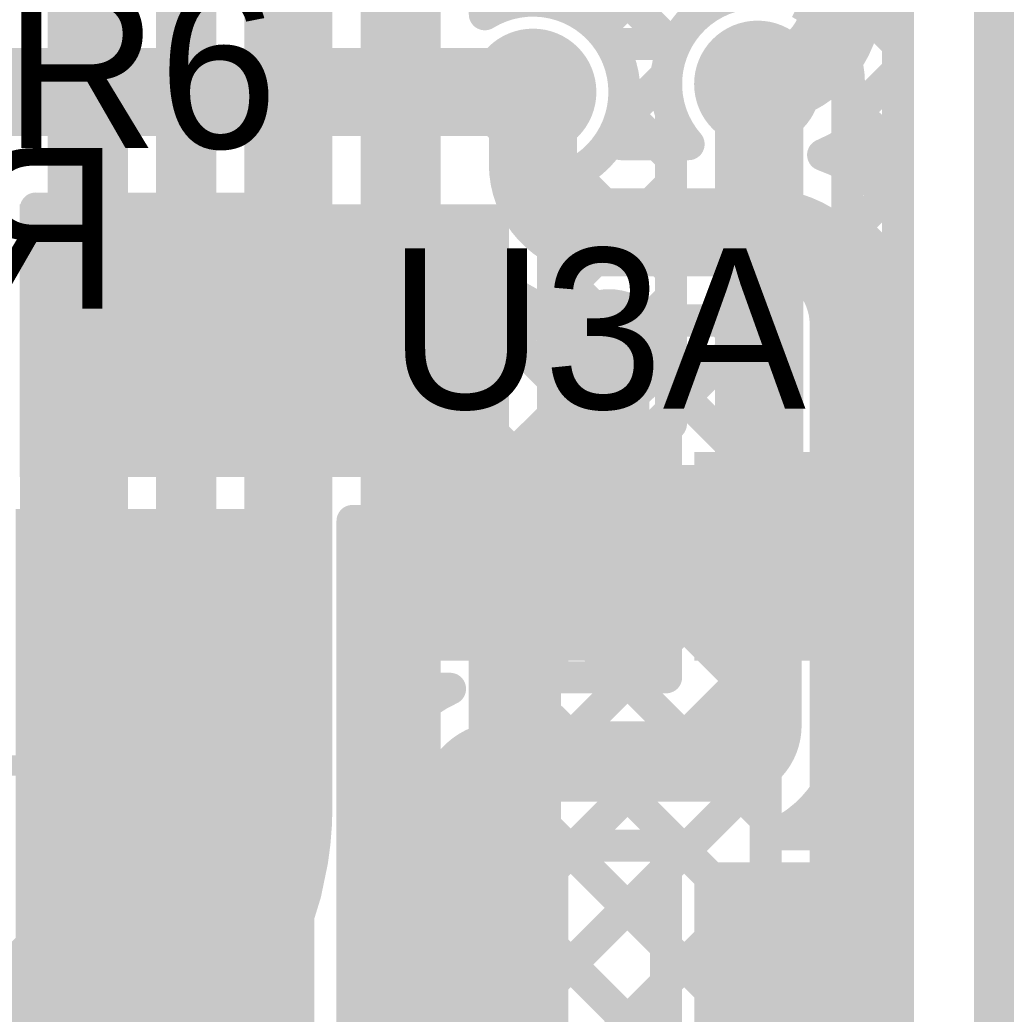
# Model space of a CAD drawing. Header units: millimetres. Extents: x 3.06 to 5.82, y 1.29 to 3.84.
# Drawn here: x 5.5761 to 5.824, y 1.515 to 1.763 of the extents above; entities that cross this region are included whole.
import ezdxf

# ---------------------------------------------------------------- set-up
doc = ezdxf.new("R2010")
doc.units = ezdxf.units.MM
doc.header["$MEASUREMENT"] = 0
for name, color, linetype in [('BottomLayer', 5, 'Continuous'), ('BottomOverlay', 54, 'Continuous'), ('BottomSolder', 6, 'Continuous'), ('Mechanical13', 56, 'Continuous'), ('MultiLayer', 9, 'Continuous'), ('TopLayer', 1, 'Continuous'), ('TopOverlay', 2, 'Continuous'), ('TopPaste', 8, 'Continuous'), ('TopSolder', 216, 'Continuous'), ('ViaHoleLayer', 16, 'Continuous')]:
    doc.layers.add(name, color=color, linetype=linetype)

# ---------------------------------------------------------------- blocks, each defined once
blk = doc.blocks.new('RES_0805_82')
at = {"layer": 'TopLayer'}
for points in [[(-0.06, -0.025), (-0.02, -0.025), (-0.06, 0.025), (-0.02, 0.025)], [(0.02, -0.025), (0.06, -0.025), (0.02, 0.025), (0.06, 0.025)]]:
    blk.add_solid(points, dxfattribs=at)
at = {"layer": 'TopOverlay', "const_width": 0.00787}
for points in [[(0.065, 0.03), (-0.065, 0.03)], [(-0.065, -0.03), (-0.065, 0.03)], [(0.065, -0.03), (0.065, 0.03)], [(0.065, -0.03), (-0.065, -0.03)]]:
    blk.add_lwpolyline(points, dxfattribs=at)
at = {"layer": 'TopOverlay', "const_width": 0.00394}
for points in [[(-0.06697, 0.03, 1), (-0.06303, 0.03, 1)], [(-0.06697, 0.03, 1), (-0.06303, 0.03, 1)], [(0.06303, 0.03, 1), (0.06697, 0.03, 1)], [(0.06303, 0.03, 1), (0.06697, 0.03, 1)], [(-0.06697, -0.03, 1), (-0.06303, -0.03, 1)], [(-0.06697, -0.03, 1), (-0.06303, -0.03, 1)], [(0.06303, -0.03, 1), (0.06697, -0.03, 1)], [(0.06303, -0.03, 1), (0.06697, -0.03, 1)]]:
    blk.add_lwpolyline(points, format="xyb", close=True, dxfattribs=at)
at = {"layer": 'TopPaste'}
for points in [[(-0.06, -0.025), (-0.02, -0.025), (-0.06, 0.025), (-0.02, 0.025)], [(0.02, -0.025), (0.06, -0.025), (0.02, 0.025), (0.06, 0.025)]]:
    blk.add_solid(points, dxfattribs=at)
at = {"layer": 'TopSolder'}
for points in [[(-0.064, -0.029), (-0.016, -0.029), (-0.064, 0.029), (-0.016, 0.029)], [(0.016, -0.029), (0.064, -0.029), (0.016, 0.029), (0.064, 0.029)]]:
    blk.add_solid(points, dxfattribs=at)
blk = doc.blocks.new('SOT23_5_101')
at = {"layer": 'TopLayer'}
for points in [[(-0.07323, 0.0252), (-0.02913, 0.0252), (-0.07323, 0.04961), (-0.02913, 0.04961)], [(0.02913, 0.0252), (0.07323, 0.0252), (0.02913, 0.04961), (0.07323, 0.04961)], [(-0.07323, -0.0122), (-0.02913, -0.0122), (-0.07323, 0.0122), (-0.02913, 0.0122)], [(-0.07323, -0.04961), (-0.02913, -0.04961), (-0.07323, -0.0252), (-0.02913, -0.0252)], [(0.02913, -0.04961), (0.07323, -0.04961), (0.02913, -0.0252), (0.07323, -0.0252)]]:
    blk.add_solid(points, dxfattribs=at)
at = {"layer": 'TopOverlay'}
for points, const_width in [([(-0.04976, 0.063, 1), (-0.05824, 0.063, 1)], 0.01), ([(-0.06074, 0.063, 1), (-0.05574, 0.063, 1)], 0.005), ([(-0.05226, 0.063, 1), (-0.04726, 0.063, 1)], 0.005), ([(-0.02997, 0.063, 1), (-0.02603, 0.063, 1)], 0.00394), ([(0.02103, 0.063, 1), (0.02497, 0.063, 1)], 0.00394), ([(-0.02997, -0.063, 1), (-0.02603, -0.063, 1)], 0.00394), ([(0.02103, -0.063, 1), (0.02497, -0.063, 1)], 0.00394)]:
    blk.add_lwpolyline(points, format="xyb", close=True, dxfattribs=dict(at, const_width=const_width))
at = {"layer": 'TopOverlay', "const_width": 0.00787}
for points in [[(0.023, 0.063), (-0.028, 0.063)], [(0.023, -0.063), (-0.028, -0.063)]]:
    blk.add_lwpolyline(points, dxfattribs=at)
at = {"layer": 'TopPaste'}
for points in [[(-0.07323, 0.0252), (-0.02913, 0.0252), (-0.07323, 0.04961), (-0.02913, 0.04961)], [(0.02913, 0.0252), (0.07323, 0.0252), (0.02913, 0.04961), (0.07323, 0.04961)], [(-0.07323, -0.0122), (-0.02913, -0.0122), (-0.07323, 0.0122), (-0.02913, 0.0122)], [(-0.07323, -0.04961), (-0.02913, -0.04961), (-0.07323, -0.0252), (-0.02913, -0.0252)], [(0.02913, -0.04961), (0.07323, -0.04961), (0.02913, -0.0252), (0.07323, -0.0252)]]:
    blk.add_solid(points, dxfattribs=at)
at = {"layer": 'TopSolder'}
for points in [[(-0.07723, 0.0212), (-0.02513, 0.0212), (-0.07723, 0.05361), (-0.02513, 0.05361)], [(0.02513, 0.0212), (0.07723, 0.0212), (0.02513, 0.05361), (0.07723, 0.05361)], [(-0.07723, -0.0162), (-0.02513, -0.0162), (-0.07723, 0.0162), (-0.02513, 0.0162)], [(-0.07723, -0.05361), (-0.02513, -0.05361), (-0.07723, -0.0212), (-0.02513, -0.0212)], [(0.02513, -0.05361), (0.07723, -0.05361), (0.02513, -0.0212), (0.07723, -0.0212)]]:
    blk.add_solid(points, dxfattribs=at)
blk = doc.blocks.new('C__1206_110')
at = {"layer": 'TopLayer'}
for points in [[(-0.08, -0.035), (-0.02, -0.035), (-0.08, 0.035), (-0.02, 0.035)], [(0.02, -0.035), (0.08, -0.035), (0.02, 0.035), (0.08, 0.035)]]:
    blk.add_solid(points, dxfattribs=at)
at = {"layer": 'TopOverlay', "const_width": 0.005}
for points in [[(-0.087, 0.042), (0.087, 0.042)], [(-0.087, -0.042), (-0.087, 0.042)], [(0.087, -0.042), (0.087, 0.042)], [(-0.087, -0.042), (0.087, -0.042)]]:
    blk.add_lwpolyline(points, dxfattribs=at)
at = {"layer": 'TopOverlay', "const_width": 0.0025}
for points in [[(-0.08825, 0.042, 1), (-0.08575, 0.042, 1)], [(-0.08825, 0.042, 1), (-0.08575, 0.042, 1)], [(0.08575, 0.042, 1), (0.08825, 0.042, 1)], [(0.08575, 0.042, 1), (0.08825, 0.042, 1)], [(-0.08825, -0.042, 1), (-0.08575, -0.042, 1)], [(-0.08825, -0.042, 1), (-0.08575, -0.042, 1)], [(0.08575, -0.042, 1), (0.08825, -0.042, 1)], [(0.08575, -0.042, 1), (0.08825, -0.042, 1)]]:
    blk.add_lwpolyline(points, format="xyb", close=True, dxfattribs=at)
at = {"layer": 'TopPaste'}
for points in [[(-0.08, -0.035), (-0.02, -0.035), (-0.08, 0.035), (-0.02, 0.035)], [(0.02, -0.035), (0.08, -0.035), (0.02, 0.035), (0.08, 0.035)]]:
    blk.add_solid(points, dxfattribs=at)
at = {"layer": 'TopSolder'}
for points in [[(-0.084, -0.039), (-0.016, -0.039), (-0.084, 0.039), (-0.016, 0.039)], [(0.016, -0.039), (0.084, -0.039), (0.016, 0.039), (0.084, 0.039)]]:
    blk.add_solid(points, dxfattribs=at)

msp = doc.modelspace()

# ---------------------------------------------------------------- linework, layer by layer
at = {"layer": 'BottomLayer'}
for points, const_width in [([(5.593, 1.554), (5.593, 1.959)], 0.02), ([(5.614, 1.554), (5.614, 1.83309)], 0.008), ([(5.643, 1.567), (5.643, 1.7936)], 0.022), ([(5.72052, 1.76072), (5.76, 1.8002)], 0.008), ([(5.621, 1.567), (5.621, 1.7936)], 0.008), ([(5.671, 1.5294), (5.671, 1.782)], 0.02), ([(5.70702, 1.78832), (5.73913, 1.7562)], 0.008), ([(5.781, 1.768), (5.781, 1.775)], 0.02), ([(5.692, 1.7644), (5.692, 1.7733)], 0.008), ([(5.614, 1.76819), (5.621, 1.7612)], 0.008), ([(5.704, 1.727), (5.704, 1.745)], 0.022), ([(5.726, 1.73792), (5.7373, 1.74921)], 0.008), ([(5.614, 1.73905), (5.621, 1.74605)], 0.008), ([(5.614, 1.73991), (5.621, 1.73291)], 0.008), ([(5.72639, 1.74065), (5.73505, 1.732)], 0.008), ([(5.726, 1.732), (5.726, 1.73897)], 0.008), ([(5.788, 1.72303), (5.788, 1.7367)], 0.008), ([(5.726, 1.732), (5.74281, 1.732)], 0.008), ([(5.614, 1.71077), (5.621, 1.71777)], 0.008), ([(5.721, 1.71), (5.76106, 1.71)], 0.022), ([(5.614, 1.71163), (5.621, 1.70463)], 0.008), ([(5.692, 1.5294), (5.692, 1.70092)], 0.008), ([(5.784, 1.5036), (5.784, 1.68706)], 0.022), ([(5.692, 1.67563), (5.70698, 1.69061)], 0.008), ([(5.692, 1.69019), (5.762, 1.6202)], 0.008), ([(5.614, 1.68248), (5.621, 1.68948)], 0.008), ([(5.692, 1.64735), (5.73265, 1.688)], 0.008), ([(5.692, 1.61906), (5.76094, 1.688)], 0.008), ([(5.721, 1.688), (5.76106, 1.688)], 0.008), ([(5.72248, 1.688), (5.762, 1.64848)], 0.008), ([(5.75076, 1.688), (5.762, 1.67676)], 0.008), ([(5.723, 1.636), (5.723, 1.68)], 0.02), ([(5.762, 1.5036), (5.762, 1.68706)], 0.008), ([(5.614, 1.68334), (5.621, 1.67634)], 0.008), ([(5.614, 1.6542), (5.621, 1.6612)], 0.008), ([(5.692, 1.66191), (5.762, 1.59191)], 0.008), ([(5.692, 1.59078), (5.762, 1.66078)], 0.008), ([(5.614, 1.65506), (5.621, 1.64806)], 0.008), ([(5.692, 1.63363), (5.762, 1.56363)], 0.008), ([(5.614, 1.62592), (5.621, 1.63292)], 0.008), ([(5.692, 1.56249), (5.762, 1.63249)], 0.008), ([(5.614, 1.62677), (5.621, 1.61977)], 0.008), ([(5.701, 1.50195), (5.701, 1.606)], 0.02), ([(5.614, 1.59763), (5.621, 1.60463)], 0.008), ([(5.692, 1.60534), (5.762, 1.53534)], 0.008), ([(5.692, 1.53421), (5.762, 1.60421)], 0.008), ([(5.614, 1.59849), (5.621, 1.59149)], 0.008), ([(5.614, 1.56935), (5.621, 1.57635)], 0.008), ([(5.68812, 1.50205), (5.762, 1.57593)], 0.008), ([(5.692, 1.57706), (5.762, 1.50706)], 0.008), ([(5.614, 1.5702), (5.62089, 1.56332)], 0.008), ([(5.692, 1.54877), (5.74446, 1.49631)], 0.008), ([(5.58636, 1.372), (5.762, 1.54764)], 0.008), ([(5.61215, 1.53921), (5.61587, 1.54293)], 0.008), ([(5.67569, 1.43305), (5.762, 1.51936)], 0.008), ([(5.69163, 1.52086), (5.73836, 1.47413)], 0.008)]:
    msp.add_lwpolyline(points, dxfattribs=dict(at, const_width=const_width))
for points, const_width in [([(5.781, 1.768, -0.414214), (5.76, 1.747)], 0.02), ([(5.74281, 1.732, -0.643932), (5.76, 1.76981)], 0.008), ([(5.692, 1.7644, -0.587517), (5.72681, 1.745)], 0.008), ([(5.72681, 1.745, -0.066963), (5.726, 1.73897)], 0.008), ([(5.788, 1.7367, -0.082617), (5.77636, 1.72932)], 0.008), ([(5.721, 1.71, -0.414214), (5.704, 1.727)], 0.022), ([(5.77636, 1.72932, -0.074013), (5.788, 1.72303)], 0.008), ([(5.76106, 1.71, -0.414214), (5.784, 1.68706)], 0.022), ([(5.721, 1.688, -0.21273), (5.692, 1.70092)], 0.008), ([(5.727, 1.632, -0.414214), (5.723, 1.636)], 0.02), ([(5.701, 1.606, -0.414214), (5.727, 1.632)], 0.02), ([(5.643, 1.567, -0.039345), (5.642, 1.55431)], 0.022), ([(5.621, 1.567, -0.039345), (5.62027, 1.55776)], 0.008), ([(5.642, 1.55431, -0.368858), (5.562, 1.486)], 0.022), ([(5.593, 1.554, -0.414214), (5.554, 1.515)], 0.02), ([(5.62027, 1.55776, -0.114925), (5.61019, 1.53296)], 0.008), ([(5.614, 1.554, -0.089811), (5.61019, 1.53296)], 0.008), ([(5.671, 1.5294, -0.414214), (5.5936, 1.452)], 0.02), ([(5.692, 1.5294, -0.414214), (5.5936, 1.431)], 0.008)]:
    msp.add_lwpolyline(points, format="xyb", dxfattribs=dict(at, const_width=const_width))
for points, const_width in [([(5.776, 1.768, 1), (5.786, 1.768, 1)], 0.01), ([(5.776, 1.768, 1), (5.786, 1.768, 1)], 0.01), ([(5.69, 1.7644, 1), (5.694, 1.7644, 1)], 0.004), ([(5.69, 1.7644, 1), (5.694, 1.7644, 1)], 0.004), ([(5.619, 1.7612, 1), (5.623, 1.7612, 1)], 0.004), ([(5.71852, 1.76072, 1), (5.72252, 1.76072, 1)], 0.004), ([(5.73713, 1.7562, 1), (5.74113, 1.7562, 1)], 0.004), ([(5.75409, 1.747, 1), (5.76591, 1.747, 1)], 0.01181), ([(5.69809, 1.745, 1), (5.70991, 1.745, 1)], 0.01181), ([(5.6985, 1.745, 1), (5.7095, 1.745, 1)], 0.011), ([(5.755, 1.747, 1), (5.765, 1.747, 1)], 0.01), ([(5.7353, 1.74921, 1), (5.7393, 1.74921, 1)], 0.004), ([(5.619, 1.74605, 1), (5.623, 1.74605, 1)], 0.004), ([(5.72481, 1.745, 1), (5.72881, 1.745, 1)], 0.004), ([(5.72481, 1.745, 1), (5.72881, 1.745, 1)], 0.004), ([(5.612, 1.73991, 1), (5.616, 1.73991, 1)], 0.004), ([(5.72439, 1.74065, 1), (5.72839, 1.74065, 1)], 0.004), ([(5.612, 1.73905, 1), (5.616, 1.73905, 1)], 0.004), ([(5.724, 1.73897, 1), (5.728, 1.73897, 1)], 0.004), ([(5.724, 1.73897, 1), (5.728, 1.73897, 1)], 0.004), ([(5.724, 1.73792, 1), (5.728, 1.73792, 1)], 0.004), ([(5.786, 1.7367, 1), (5.79, 1.7367, 1)], 0.004), ([(5.786, 1.7367, 1), (5.79, 1.7367, 1)], 0.004), ([(5.619, 1.73291, 1), (5.623, 1.73291, 1)], 0.004), ([(5.6985, 1.727, 1), (5.7095, 1.727, 1)], 0.011), ([(5.6985, 1.727, 1), (5.7095, 1.727, 1)], 0.011), ([(5.724, 1.732, 1), (5.728, 1.732, 1)], 0.004), ([(5.724, 1.732, 1), (5.728, 1.732, 1)], 0.004), ([(5.73305, 1.732, 1), (5.73705, 1.732, 1)], 0.004), ([(5.74081, 1.732, 1), (5.74481, 1.732, 1)], 0.004), ([(5.74081, 1.732, 1), (5.74481, 1.732, 1)], 0.004), ([(5.77436, 1.72932, 1), (5.77836, 1.72932, 1)], 0.004), ([(5.77436, 1.72932, 1), (5.77836, 1.72932, 1)], 0.004), ([(5.786, 1.72303, 1), (5.79, 1.72303, 1)], 0.004), ([(5.786, 1.72303, 1), (5.79, 1.72303, 1)], 0.004), ([(5.619, 1.71777, 1), (5.623, 1.71777, 1)], 0.004), ([(5.7155, 1.71, 1), (5.7265, 1.71, 1)], 0.011), ([(5.7155, 1.71, 1), (5.7265, 1.71, 1)], 0.011), ([(5.75556, 1.71, 1), (5.76656, 1.71, 1)], 0.011), ([(5.75556, 1.71, 1), (5.76656, 1.71, 1)], 0.011), ([(5.612, 1.71163, 1), (5.616, 1.71163, 1)], 0.004), ([(5.612, 1.71077, 1), (5.616, 1.71077, 1)], 0.004), ([(5.619, 1.70463, 1), (5.623, 1.70463, 1)], 0.004), ([(5.69, 1.70092, 1), (5.694, 1.70092, 1)], 0.004), ([(5.69, 1.70092, 1), (5.694, 1.70092, 1)], 0.004), ([(5.7785, 1.68706, 1), (5.7895, 1.68706, 1)], 0.011), ([(5.7785, 1.68706, 1), (5.7895, 1.68706, 1)], 0.011), ([(5.69, 1.69019, 1), (5.694, 1.69019, 1)], 0.004), ([(5.70498, 1.69061, 1), (5.70898, 1.69061, 1)], 0.004), ([(5.619, 1.68948, 1), (5.623, 1.68948, 1)], 0.004), ([(5.71709, 1.68, 1), (5.72891, 1.68, 1)], 0.01181), ([(5.719, 1.688, 1), (5.723, 1.688, 1)], 0.004), ([(5.719, 1.688, 1), (5.723, 1.688, 1)], 0.004), ([(5.72048, 1.688, 1), (5.72448, 1.688, 1)], 0.004), ([(5.73065, 1.688, 1), (5.73465, 1.688, 1)], 0.004), ([(5.74876, 1.688, 1), (5.75276, 1.688, 1)], 0.004), ([(5.75894, 1.688, 1), (5.76294, 1.688, 1)], 0.004), ([(5.75906, 1.688, 1), (5.76306, 1.688, 1)], 0.004), ([(5.718, 1.68, 1), (5.728, 1.68, 1)], 0.01), ([(5.76, 1.68706, 1), (5.764, 1.68706, 1)], 0.004), ([(5.612, 1.68334, 1), (5.616, 1.68334, 1)], 0.004), ([(5.612, 1.68248, 1), (5.616, 1.68248, 1)], 0.004), ([(5.619, 1.67634, 1), (5.623, 1.67634, 1)], 0.004), ([(5.69, 1.67563, 1), (5.694, 1.67563, 1)], 0.004), ([(5.76, 1.67676, 1), (5.764, 1.67676, 1)], 0.004), ([(5.619, 1.6612, 1), (5.623, 1.6612, 1)], 0.004), ([(5.69, 1.66191, 1), (5.694, 1.66191, 1)], 0.004), ([(5.76, 1.66078, 1), (5.764, 1.66078, 1)], 0.004), ([(5.612, 1.65506, 1), (5.616, 1.65506, 1)], 0.004), ([(5.612, 1.6542, 1), (5.616, 1.6542, 1)], 0.004), ([(5.619, 1.64806, 1), (5.623, 1.64806, 1)], 0.004), ([(5.76, 1.64848, 1), (5.764, 1.64848, 1)], 0.004), ([(5.69, 1.64735, 1), (5.694, 1.64735, 1)], 0.004), ([(5.718, 1.636, 1), (5.728, 1.636, 1)], 0.01), ([(5.718, 1.636, 1), (5.728, 1.636, 1)], 0.01), ([(5.722, 1.632, 1), (5.732, 1.632, 1)], 0.01), ([(5.722, 1.632, 1), (5.732, 1.632, 1)], 0.01), ([(5.69, 1.63363, 1), (5.694, 1.63363, 1)], 0.004), ([(5.619, 1.63292, 1), (5.623, 1.63292, 1)], 0.004), ([(5.76, 1.63249, 1), (5.764, 1.63249, 1)], 0.004), ([(5.612, 1.62677, 1), (5.616, 1.62677, 1)], 0.004), ([(5.612, 1.62592, 1), (5.616, 1.62592, 1)], 0.004), ([(5.619, 1.61977, 1), (5.623, 1.61977, 1)], 0.004), ([(5.69, 1.61906, 1), (5.694, 1.61906, 1)], 0.004), ([(5.76, 1.6202, 1), (5.764, 1.6202, 1)], 0.004), ([(5.696, 1.606, 1), (5.706, 1.606, 1)], 0.01), ([(5.696, 1.606, 1), (5.706, 1.606, 1)], 0.01), ([(5.619, 1.60463, 1), (5.623, 1.60463, 1)], 0.004), ([(5.69, 1.60534, 1), (5.694, 1.60534, 1)], 0.004), ([(5.76, 1.60421, 1), (5.764, 1.60421, 1)], 0.004), ([(5.612, 1.59849, 1), (5.616, 1.59849, 1)], 0.004), ([(5.612, 1.59763, 1), (5.616, 1.59763, 1)], 0.004), ([(5.619, 1.59149, 1), (5.623, 1.59149, 1)], 0.004), ([(5.76, 1.59191, 1), (5.764, 1.59191, 1)], 0.004), ([(5.69, 1.59078, 1), (5.694, 1.59078, 1)], 0.004), ([(5.619, 1.57635, 1), (5.623, 1.57635, 1)], 0.004), ([(5.69, 1.57706, 1), (5.694, 1.57706, 1)], 0.004), ([(5.76, 1.57593, 1), (5.764, 1.57593, 1)], 0.004), ([(5.6375, 1.567, 1), (5.6485, 1.567, 1)], 0.011), ([(5.6375, 1.567, 1), (5.6485, 1.567, 1)], 0.011), ([(5.612, 1.5702, 1), (5.616, 1.5702, 1)], 0.004), ([(5.612, 1.56935, 1), (5.616, 1.56935, 1)], 0.004), ([(5.619, 1.567, 1), (5.623, 1.567, 1)], 0.004), ([(5.619, 1.567, 1), (5.623, 1.567, 1)], 0.004), ([(5.76, 1.56363, 1), (5.764, 1.56363, 1)], 0.004), ([(5.61889, 1.56332, 1), (5.62289, 1.56332, 1)], 0.004), ([(5.6365, 1.55431, 1), (5.6475, 1.55431, 1)], 0.011), ([(5.6365, 1.55431, 1), (5.6475, 1.55431, 1)], 0.011), ([(5.69, 1.56249, 1), (5.694, 1.56249, 1)], 0.004), ([(5.588, 1.554, 1), (5.598, 1.554, 1)], 0.01), ([(5.588, 1.554, 1), (5.598, 1.554, 1)], 0.01), ([(5.61827, 1.55776, 1), (5.62227, 1.55776, 1)], 0.004), ([(5.61827, 1.55776, 1), (5.62227, 1.55776, 1)], 0.004), ([(5.612, 1.554, 1), (5.616, 1.554, 1)], 0.004), ([(5.612, 1.554, 1), (5.616, 1.554, 1)], 0.004), ([(5.69, 1.54877, 1), (5.694, 1.54877, 1)], 0.004), ([(5.76, 1.54764, 1), (5.764, 1.54764, 1)], 0.004), ([(5.61387, 1.54293, 1), (5.61787, 1.54293, 1)], 0.004), ([(5.61015, 1.53921, 1), (5.61415, 1.53921, 1)], 0.004), ([(5.666, 1.5294, 1), (5.676, 1.5294, 1)], 0.01), ([(5.666, 1.5294, 1), (5.676, 1.5294, 1)], 0.01), ([(5.69, 1.53421, 1), (5.694, 1.53421, 1)], 0.004), ([(5.76, 1.53534, 1), (5.764, 1.53534, 1)], 0.004), ([(5.60819, 1.53296, 1), (5.61219, 1.53296, 1)], 0.004), ([(5.60819, 1.53296, 1), (5.61219, 1.53296, 1)], 0.004), ([(5.69, 1.5294, 1), (5.694, 1.5294, 1)], 0.004), ([(5.69, 1.5294, 1), (5.694, 1.5294, 1)], 0.004), ([(5.68963, 1.52086, 1), (5.69363, 1.52086, 1)], 0.004), ([(5.76, 1.51936, 1), (5.764, 1.51936, 1)], 0.004)]:
    msp.add_lwpolyline(points, format="xyb", close=True, dxfattribs=dict(at, const_width=const_width))
msp.add_solid([(5.691, 1.612), (5.753, 1.612), (5.691, 1.652), (5.753, 1.652)], dxfattribs=at)
at = {"layer": 'BottomSolder', "const_width": 0.01581}
for points in [[(5.75209, 1.747, 1), (5.76791, 1.747, 1)], [(5.69609, 1.745, 1), (5.71191, 1.745, 1)], [(5.71509, 1.68, 1), (5.73091, 1.68, 1)]]:
    msp.add_lwpolyline(points, format="xyb", close=True, dxfattribs=at)
at = {"layer": 'Mechanical13', "const_width": 0.01}
msp.add_lwpolyline([(5.81898, 1.29131), (5.81898, 3.811)], dxfattribs=at)
at = {"layer": 'MultiLayer', "const_width": 0.01181}
for points in [[(5.75409, 1.747, 1), (5.76591, 1.747, 1)], [(5.69809, 1.745, 1), (5.70991, 1.745, 1)], [(5.71709, 1.68, 1), (5.72891, 1.68, 1)]]:
    msp.add_lwpolyline(points, format="xyb", close=True, dxfattribs=at)
at = {"layer": 'TopLayer'}
for points, const_width in [([(5.795, 1.384), (5.795, 1.80187)], 0.008), ([(5.77773, 1.76136), (5.795, 1.77863)], 0.008), ([(5.77829, 1.77361), (5.795, 1.7569)], 0.008), ([(5.7234, 1.757), (5.73673, 1.757)], 0.008), ([(5.549, 1.745), (5.704, 1.745)], 0.022), ([(5.7604, 1.62918), (5.7604, 1.7446)], 0.022), ([(5.7824, 1.73775), (5.795, 1.75035)], 0.008), ([(5.72552, 1.73744), (5.7373, 1.74921)], 0.008), ([(5.7824, 1.66223), (5.7824, 1.7427)], 0.008), ([(5.72639, 1.74065), (5.7384, 1.72865)], 0.008), ([(5.7384, 1.66223), (5.7384, 1.73966)], 0.008), ([(5.7824, 1.74121), (5.795, 1.72862)], 0.008), ([(5.709, 1.72092), (5.71156, 1.72348)], 0.008), ([(5.709, 1.638), (5.709, 1.72274)], 0.008), ([(5.71418, 1.72459), (5.7384, 1.70036)], 0.008), ([(5.709, 1.69263), (5.7384, 1.72203)], 0.008), ([(5.7824, 1.70946), (5.795, 1.72206)], 0.008), ([(5.7824, 1.71293), (5.795, 1.70033)], 0.008), ([(5.709, 1.70148), (5.7384, 1.67208)], 0.008), ([(5.709, 1.66435), (5.7384, 1.69375)], 0.008), ([(5.7824, 1.68118), (5.795, 1.69378)], 0.008), ([(5.723, 1.62918), (5.723, 1.68)], 0.02), ([(5.7824, 1.68465), (5.795, 1.67205)], 0.008), ([(5.709, 1.67319), (5.7372, 1.645)], 0.008), ([(5.7088, 1.63587), (5.7384, 1.66546)], 0.008), ([(5.78361, 1.6541), (5.795, 1.66549)], 0.008), ([(5.7372, 1.599), (5.7372, 1.66223)], 0.008), ([(5.78361, 1.59613), (5.78361, 1.66223)], 0.008), ([(5.78361, 1.65516), (5.795, 1.64376)], 0.008), ([(5.709, 1.64491), (5.7372, 1.61671)], 0.008), ([(5.659, 1.638), (5.66239, 1.638)], 0.008), ([(5.659, 1.482), (5.659, 1.638)], 0.008), ([(5.65934, 1.638), (5.66239, 1.63495)], 0.008), ([(5.66239, 1.59613), (5.66239, 1.638)], 0.008), ([(5.7088, 1.599), (5.7088, 1.638)], 0.008), ([(5.7088, 1.60758), (5.7372, 1.63598)], 0.008), ([(5.78361, 1.62582), (5.795, 1.63721)], 0.008), ([(5.7604, 1.62918), (5.761, 1.62918)], 0.02), ([(5.761, 1.587), (5.761, 1.62918)], 0.02), ([(5.78361, 1.62687), (5.795, 1.61548)], 0.008), ([(5.659, 1.61435), (5.66239, 1.61774)], 0.008), ([(5.7088, 1.61682), (5.72663, 1.599)], 0.008), ([(5.659, 1.61006), (5.66239, 1.60666)], 0.008), ([(5.78361, 1.59753), (5.795, 1.60893)], 0.008), ([(5.72851, 1.599), (5.7372, 1.60769)], 0.008), ([(5.7088, 1.599), (5.7372, 1.599)], 0.008), ([(5.78361, 1.59859), (5.795, 1.58719)], 0.008), ([(5.659, 1.58606), (5.66907, 1.59613)], 0.008), ([(5.66239, 1.59613), (5.68331, 1.59613)], 0.008), ([(5.67292, 1.59613), (5.67685, 1.59221)], 0.008), ([(5.782, 1.587), (5.782, 1.59613)], 0.008), ([(5.69653, 1.578), (5.752, 1.578)], 0.02), ([(5.659, 1.58177), (5.66564, 1.57514)], 0.008), ([(5.77423, 1.55987), (5.795, 1.58064)], 0.008), ([(5.77932, 1.5746), (5.795, 1.55891)], 0.008), ([(5.6856, 1.52682), (5.6856, 1.56706)], 0.02), ([(5.6646, 1.55987), (5.6646, 1.56706)], 0.008), ([(5.659, 1.55778), (5.6646, 1.56338)], 0.008), ([(5.66239, 1.49377), (5.66239, 1.55987)], 0.008), ([(5.7648, 1.55987), (5.78361, 1.55987)], 0.008), ([(5.78361, 1.49377), (5.78361, 1.55987)], 0.008), ([(5.7088, 1.557), (5.7372, 1.557)], 0.008), ([(5.7088, 1.55101), (5.71479, 1.557)], 0.008), ([(5.7088, 1.49377), (5.7088, 1.557)], 0.008), ([(5.71206, 1.557), (5.7372, 1.53186)], 0.008), ([(5.7372, 1.49377), (5.7372, 1.557)], 0.008), ([(5.659, 1.55349), (5.66239, 1.5501)], 0.008), ([(5.7088, 1.52273), (5.7372, 1.55112)], 0.008), ([(5.78361, 1.54096), (5.795, 1.55236)], 0.008), ([(5.78361, 1.54202), (5.795, 1.53063)], 0.008), ([(5.7604, 1.48), (5.7604, 1.52682)], 0.022), ([(5.659, 1.52949), (5.66239, 1.53289)], 0.008), ([(5.7088, 1.53197), (5.7372, 1.50358)], 0.008), ([(5.659, 1.5252), (5.66239, 1.52181)], 0.008), ([(5.78361, 1.51268), (5.795, 1.52407)], 0.008), ([(5.7088, 1.49444), (5.7372, 1.52284)], 0.008), ([(5.78361, 1.51374), (5.795, 1.50234)], 0.008)]:
    msp.add_lwpolyline(points, dxfattribs=dict(at, const_width=const_width))
for points, const_width in [([(5.77042, 1.76729, -0.281198), (5.78281, 1.747)], 0.008), ([(5.7234, 1.757, -0.139383), (5.72681, 1.745)], 0.008), ([(5.7384, 1.73966, -0.198677), (5.73953, 1.75706)], 0.008), ([(5.72681, 1.745, -0.350873), (5.709, 1.72274)], 0.008), ([(5.78281, 1.747, -0.047472), (5.7824, 1.7427)], 0.008), ([(5.6646, 1.56706, -0.294031), (5.68331, 1.59613)], 0.008), ([(5.761, 1.587, -0.414214), (5.752, 1.578)], 0.02), ([(5.782, 1.587, -0.290295), (5.7648, 1.55987)], 0.008), ([(5.6856, 1.56706, -0.414214), (5.69653, 1.578)], 0.02)]:
    msp.add_lwpolyline(points, format="xyb", dxfattribs=dict(at, const_width=const_width))
for points, const_width in [([(5.77573, 1.76136, 1), (5.77973, 1.76136, 1)], 0.004), ([(5.7214, 1.757, 1), (5.7254, 1.757, 1)], 0.004), ([(5.7214, 1.757, 1), (5.7254, 1.757, 1)], 0.004), ([(5.73473, 1.757, 1), (5.73873, 1.757, 1)], 0.004), ([(5.73753, 1.75706, 1), (5.74153, 1.75706, 1)], 0.004), ([(5.75409, 1.747, 1), (5.76591, 1.747, 1)], 0.01181), ([(5.793, 1.7569, 1), (5.797, 1.7569, 1)], 0.004), ([(5.69809, 1.745, 1), (5.70991, 1.745, 1)], 0.01181), ([(5.6985, 1.745, 1), (5.7095, 1.745, 1)], 0.011), ([(5.7549, 1.7446, 1), (5.7659, 1.7446, 1)], 0.011), ([(5.793, 1.75035, 1), (5.797, 1.75035, 1)], 0.004), ([(5.7353, 1.74921, 1), (5.7393, 1.74921, 1)], 0.004), ([(5.72481, 1.745, 1), (5.72881, 1.745, 1)], 0.004), ([(5.72481, 1.745, 1), (5.72881, 1.745, 1)], 0.004), ([(5.78081, 1.747, 1), (5.78481, 1.747, 1)], 0.004), ([(5.78081, 1.747, 1), (5.78481, 1.747, 1)], 0.004), ([(5.7804, 1.7427, 1), (5.7844, 1.7427, 1)], 0.004), ([(5.7804, 1.7427, 1), (5.7844, 1.7427, 1)], 0.004), ([(5.72439, 1.74065, 1), (5.72839, 1.74065, 1)], 0.004), ([(5.7364, 1.73966, 1), (5.7404, 1.73966, 1)], 0.004), ([(5.7364, 1.73966, 1), (5.7404, 1.73966, 1)], 0.004), ([(5.7804, 1.74121, 1), (5.7844, 1.74121, 1)], 0.004), ([(5.72352, 1.73744, 1), (5.72752, 1.73744, 1)], 0.004), ([(5.7804, 1.73775, 1), (5.7844, 1.73775, 1)], 0.004), ([(5.7364, 1.72865, 1), (5.7404, 1.72865, 1)], 0.004), ([(5.793, 1.72862, 1), (5.797, 1.72862, 1)], 0.004), ([(5.707, 1.72274, 1), (5.711, 1.72274, 1)], 0.004), ([(5.707, 1.72274, 1), (5.711, 1.72274, 1)], 0.004), ([(5.70956, 1.72348, 1), (5.71356, 1.72348, 1)], 0.004), ([(5.71218, 1.72459, 1), (5.71618, 1.72459, 1)], 0.004), ([(5.707, 1.72092, 1), (5.711, 1.72092, 1)], 0.004), ([(5.7364, 1.72203, 1), (5.7404, 1.72203, 1)], 0.004), ([(5.793, 1.72206, 1), (5.797, 1.72206, 1)], 0.004), ([(5.7804, 1.71293, 1), (5.7844, 1.71293, 1)], 0.004), ([(5.7804, 1.70946, 1), (5.7844, 1.70946, 1)], 0.004), ([(5.707, 1.70148, 1), (5.711, 1.70148, 1)], 0.004), ([(5.7364, 1.70036, 1), (5.7404, 1.70036, 1)], 0.004), ([(5.793, 1.70033, 1), (5.797, 1.70033, 1)], 0.004), ([(5.707, 1.69263, 1), (5.711, 1.69263, 1)], 0.004), ([(5.7364, 1.69375, 1), (5.7404, 1.69375, 1)], 0.004), ([(5.793, 1.69378, 1), (5.797, 1.69378, 1)], 0.004), ([(5.71709, 1.68, 1), (5.72891, 1.68, 1)], 0.01181), ([(5.718, 1.68, 1), (5.728, 1.68, 1)], 0.01), ([(5.7804, 1.68465, 1), (5.7844, 1.68465, 1)], 0.004), ([(5.7804, 1.68118, 1), (5.7844, 1.68118, 1)], 0.004), ([(5.707, 1.67319, 1), (5.711, 1.67319, 1)], 0.004), ([(5.7364, 1.67208, 1), (5.7404, 1.67208, 1)], 0.004), ([(5.793, 1.67205, 1), (5.797, 1.67205, 1)], 0.004), ([(5.7364, 1.66546, 1), (5.7404, 1.66546, 1)], 0.004), ([(5.793, 1.66549, 1), (5.797, 1.66549, 1)], 0.004), ([(5.707, 1.66435, 1), (5.711, 1.66435, 1)], 0.004), ([(5.7352, 1.66223, 1), (5.7392, 1.66223, 1)], 0.004), ([(5.7364, 1.66223, 1), (5.7404, 1.66223, 1)], 0.004), ([(5.7804, 1.66223, 1), (5.7844, 1.66223, 1)], 0.004), ([(5.78161, 1.66223, 1), (5.78561, 1.66223, 1)], 0.004), ([(5.78161, 1.65516, 1), (5.78561, 1.65516, 1)], 0.004), ([(5.78161, 1.6541, 1), (5.78561, 1.6541, 1)], 0.004), ([(5.707, 1.64491, 1), (5.711, 1.64491, 1)], 0.004), ([(5.7352, 1.645, 1), (5.7392, 1.645, 1)], 0.004), ([(5.793, 1.64376, 1), (5.797, 1.64376, 1)], 0.004), ([(5.657, 1.638, 1), (5.661, 1.638, 1)], 0.004), ([(5.657, 1.638, 1), (5.661, 1.638, 1)], 0.004), ([(5.65734, 1.638, 1), (5.66134, 1.638, 1)], 0.004), ([(5.66039, 1.638, 1), (5.66439, 1.638, 1)], 0.004), ([(5.66039, 1.638, 1), (5.66439, 1.638, 1)], 0.004), ([(5.7068, 1.638, 1), (5.7108, 1.638, 1)], 0.004), ([(5.707, 1.638, 1), (5.711, 1.638, 1)], 0.004), ([(5.7068, 1.63587, 1), (5.7108, 1.63587, 1)], 0.004), ([(5.7352, 1.63598, 1), (5.7392, 1.63598, 1)], 0.004), ([(5.7549, 1.62918, 1), (5.7659, 1.62918, 1)], 0.011), ([(5.793, 1.63721, 1), (5.797, 1.63721, 1)], 0.004), ([(5.66039, 1.63495, 1), (5.66439, 1.63495, 1)], 0.004), ([(5.718, 1.62918, 1), (5.728, 1.62918, 1)], 0.01), ([(5.7554, 1.62918, 1), (5.7654, 1.62918, 1)], 0.01), ([(5.756, 1.62918, 1), (5.766, 1.62918, 1)], 0.01), ([(5.756, 1.62918, 1), (5.766, 1.62918, 1)], 0.01), ([(5.78161, 1.62687, 1), (5.78561, 1.62687, 1)], 0.004), ([(5.78161, 1.62582, 1), (5.78561, 1.62582, 1)], 0.004), ([(5.66039, 1.61774, 1), (5.66439, 1.61774, 1)], 0.004), ([(5.7068, 1.61682, 1), (5.7108, 1.61682, 1)], 0.004), ([(5.7352, 1.61671, 1), (5.7392, 1.61671, 1)], 0.004), ([(5.657, 1.61435, 1), (5.661, 1.61435, 1)], 0.004), ([(5.793, 1.61548, 1), (5.797, 1.61548, 1)], 0.004), ([(5.657, 1.61006, 1), (5.661, 1.61006, 1)], 0.004), ([(5.793, 1.60893, 1), (5.797, 1.60893, 1)], 0.004), ([(5.66039, 1.60666, 1), (5.66439, 1.60666, 1)], 0.004), ([(5.7068, 1.60758, 1), (5.7108, 1.60758, 1)], 0.004), ([(5.7352, 1.60769, 1), (5.7392, 1.60769, 1)], 0.004), ([(5.7068, 1.599, 1), (5.7108, 1.599, 1)], 0.004), ([(5.7068, 1.599, 1), (5.7108, 1.599, 1)], 0.004), ([(5.72463, 1.599, 1), (5.72863, 1.599, 1)], 0.004), ([(5.72651, 1.599, 1), (5.73051, 1.599, 1)], 0.004), ([(5.7352, 1.599, 1), (5.7392, 1.599, 1)], 0.004), ([(5.7352, 1.599, 1), (5.7392, 1.599, 1)], 0.004), ([(5.78161, 1.59859, 1), (5.78561, 1.59859, 1)], 0.004), ([(5.66039, 1.59613, 1), (5.66439, 1.59613, 1)], 0.004), ([(5.66039, 1.59613, 1), (5.66439, 1.59613, 1)], 0.004), ([(5.66707, 1.59613, 1), (5.67107, 1.59613, 1)], 0.004), ([(5.67092, 1.59613, 1), (5.67492, 1.59613, 1)], 0.004), ([(5.68131, 1.59613, 1), (5.68531, 1.59613, 1)], 0.004), ([(5.68131, 1.59613, 1), (5.68531, 1.59613, 1)], 0.004), ([(5.78, 1.59613, 1), (5.784, 1.59613, 1)], 0.004), ([(5.78161, 1.59753, 1), (5.78561, 1.59753, 1)], 0.004), ([(5.78161, 1.59613, 1), (5.78561, 1.59613, 1)], 0.004), ([(5.67485, 1.59221, 1), (5.67885, 1.59221, 1)], 0.004), ([(5.756, 1.587, 1), (5.766, 1.587, 1)], 0.01), ([(5.756, 1.587, 1), (5.766, 1.587, 1)], 0.01), ([(5.657, 1.58606, 1), (5.661, 1.58606, 1)], 0.004), ([(5.78, 1.587, 1), (5.784, 1.587, 1)], 0.004), ([(5.78, 1.587, 1), (5.784, 1.587, 1)], 0.004), ([(5.793, 1.58719, 1), (5.797, 1.58719, 1)], 0.004), ([(5.69153, 1.578, 1), (5.70153, 1.578, 1)], 0.01), ([(5.69153, 1.578, 1), (5.70153, 1.578, 1)], 0.01), ([(5.747, 1.578, 1), (5.757, 1.578, 1)], 0.01), ([(5.747, 1.578, 1), (5.757, 1.578, 1)], 0.01), ([(5.657, 1.58177, 1), (5.661, 1.58177, 1)], 0.004), ([(5.793, 1.58064, 1), (5.797, 1.58064, 1)], 0.004), ([(5.66364, 1.57514, 1), (5.66764, 1.57514, 1)], 0.004), ([(5.77732, 1.5746, 1), (5.78132, 1.5746, 1)], 0.004), ([(5.6806, 1.56706, 1), (5.6906, 1.56706, 1)], 0.01), ([(5.6806, 1.56706, 1), (5.6906, 1.56706, 1)], 0.01), ([(5.6626, 1.56706, 1), (5.6666, 1.56706, 1)], 0.004), ([(5.6626, 1.56706, 1), (5.6666, 1.56706, 1)], 0.004), ([(5.6626, 1.56338, 1), (5.6666, 1.56338, 1)], 0.004), ([(5.66039, 1.55987, 1), (5.66439, 1.55987, 1)], 0.004), ([(5.6626, 1.55987, 1), (5.6666, 1.55987, 1)], 0.004), ([(5.7628, 1.55987, 1), (5.7668, 1.55987, 1)], 0.004), ([(5.7628, 1.55987, 1), (5.7668, 1.55987, 1)], 0.004), ([(5.77222, 1.55987, 1), (5.77623, 1.55987, 1)], 0.004), ([(5.78161, 1.55987, 1), (5.78561, 1.55987, 1)], 0.004), ([(5.78161, 1.55987, 1), (5.78561, 1.55987, 1)], 0.004), ([(5.793, 1.55891, 1), (5.797, 1.55891, 1)], 0.004), ([(5.657, 1.55778, 1), (5.661, 1.55778, 1)], 0.004), ([(5.7068, 1.557, 1), (5.7108, 1.557, 1)], 0.004), ([(5.7068, 1.557, 1), (5.7108, 1.557, 1)], 0.004), ([(5.71006, 1.557, 1), (5.71406, 1.557, 1)], 0.004), ([(5.71279, 1.557, 1), (5.71679, 1.557, 1)], 0.004), ([(5.7352, 1.557, 1), (5.7392, 1.557, 1)], 0.004), ([(5.7352, 1.557, 1), (5.7392, 1.557, 1)], 0.004), ([(5.657, 1.55349, 1), (5.661, 1.55349, 1)], 0.004), ([(5.7352, 1.55112, 1), (5.7392, 1.55112, 1)], 0.004), ([(5.793, 1.55236, 1), (5.797, 1.55236, 1)], 0.004), ([(5.66039, 1.5501, 1), (5.66439, 1.5501, 1)], 0.004), ([(5.7068, 1.55101, 1), (5.7108, 1.55101, 1)], 0.004), ([(5.78161, 1.54202, 1), (5.78561, 1.54202, 1)], 0.004), ([(5.78161, 1.54096, 1), (5.78561, 1.54096, 1)], 0.004), ([(5.7549, 1.52682, 1), (5.7659, 1.52682, 1)], 0.011), ([(5.66039, 1.53289, 1), (5.66439, 1.53289, 1)], 0.004), ([(5.6806, 1.52682, 1), (5.6906, 1.52682, 1)], 0.01), ([(5.7068, 1.53197, 1), (5.7108, 1.53197, 1)], 0.004), ([(5.7352, 1.53186, 1), (5.7392, 1.53186, 1)], 0.004), ([(5.657, 1.52949, 1), (5.661, 1.52949, 1)], 0.004), ([(5.793, 1.53063, 1), (5.797, 1.53063, 1)], 0.004), ([(5.657, 1.5252, 1), (5.661, 1.5252, 1)], 0.004), ([(5.793, 1.52407, 1), (5.797, 1.52407, 1)], 0.004), ([(5.66039, 1.52181, 1), (5.66439, 1.52181, 1)], 0.004), ([(5.7068, 1.52273, 1), (5.7108, 1.52273, 1)], 0.004), ([(5.7352, 1.52284, 1), (5.7392, 1.52284, 1)], 0.004), ([(5.78161, 1.51374, 1), (5.78561, 1.51374, 1)], 0.004), ([(5.78161, 1.51268, 1), (5.78561, 1.51268, 1)], 0.004)]:
    msp.add_lwpolyline(points, format="xyb", close=True, dxfattribs=dict(at, const_width=const_width))
for points in [[(5.576, 1.649), (5.698, 1.649), (5.576, 1.717), (5.698, 1.717)], [(5.575, 1.493), (5.648, 1.493), (5.575, 1.641), (5.648, 1.641)]]:
    msp.add_solid(points, dxfattribs=at)
at = {"layer": 'TopSolder', "const_width": 0.01581}
for points in [[(5.75209, 1.747, 1), (5.76791, 1.747, 1)], [(5.69609, 1.745, 1), (5.71191, 1.745, 1)], [(5.71509, 1.68, 1), (5.73091, 1.68, 1)]]:
    msp.add_lwpolyline(points, format="xyb", close=True, dxfattribs=at)
at = {"layer": 'ViaHoleLayer', "const_width": 0.00787}
for points in [[(5.75606, 1.747, 1), (5.76394, 1.747, 1)], [(5.70006, 1.745, 1), (5.70794, 1.745, 1)], [(5.71906, 1.68, 1), (5.72694, 1.68, 1)]]:
    msp.add_lwpolyline(points, format="xyb", close=True, dxfattribs=at)

# ---------------------------------------------------------------- block references
at = {"rotation": 270}
for name, p in [('RES_0805_82', (5.61, 1.651)), ('SOT23_5_101', (5.723, 1.578))]:
    msp.add_blockref(name, p, dxfattribs=at)
msp.add_blockref('C__1206_110', (5.56, 1.535))

# ---------------------------------------------------------------- texts
at = {"layer": 'BottomOverlay', "text_generation_flag": 2}
msp.add_text('R2', height=0.04, dxfattribs=at).set_placement((5.601, 1.691))
at = {"layer": 'TopOverlay'}
for s, p in [('R6', (5.572, 1.731)), ('U3A', (5.668, 1.666))]:
    msp.add_text(s, height=0.04, dxfattribs=at).set_placement(p)

doc.saveas('drawing.dxf')
